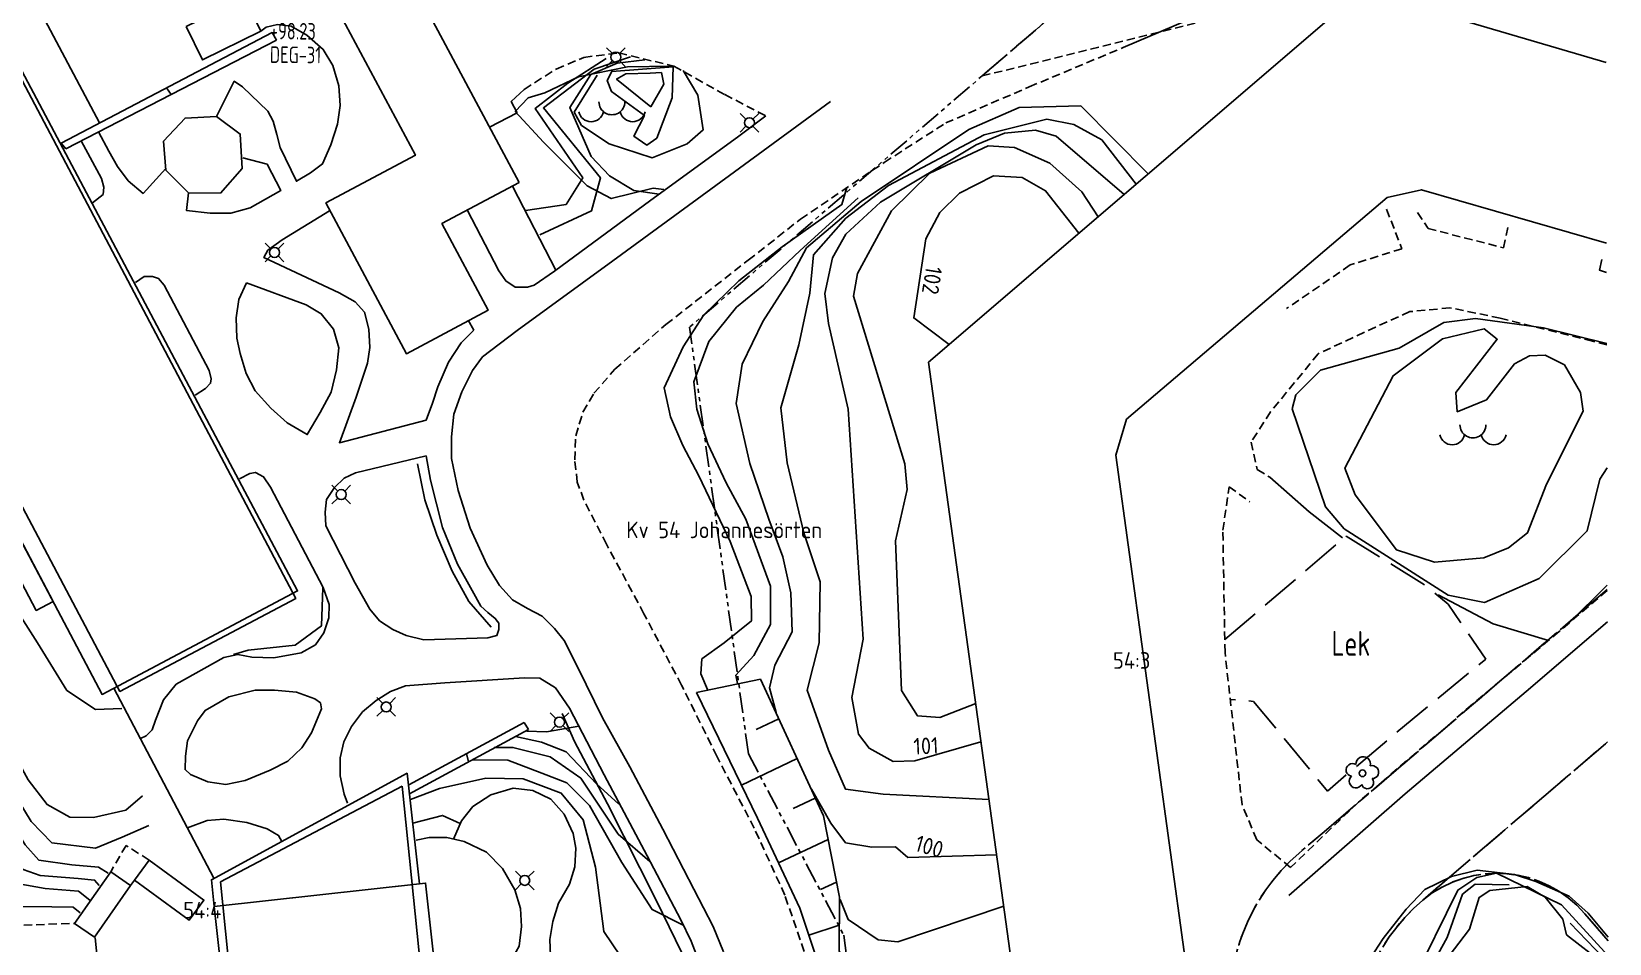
# Model space of a CAD drawing. Header units: metres. Extents: x 148035 to 148980, y 6395313 to 6395676.
# Drawn here: x 148356.6 to 148451.8, y 6395433.8 to 6395488.9 of the extents above; entities that cross this region are included whole.
import ezdxf
from ezdxf.enums import TextEntityAlignment as Align

# ---------------------------------------------------------------- set-up
doc = ezdxf.new("R2010")
doc.units = ezdxf.units.M
for name, pattern in [('CENTERX2', [4, 2.5, -0.5, 0.5, -0.5]), ('DASHED', [0.75, 0.5, -0.25]), ('PHANTOM', [2.5, 1.25, -0.25, 0.25, -0.25, 0.25, -0.25]), ('Specialområde', [3.2, 2.4, -0.8])]:
    doc.linetypes.add(name, pattern=pattern)
for name, color, linetype in [('M-BEF-BELYSNINGSSTOLPE', 4, 'Continuous'), ('M-BEF-FV-TEXT', 1, 'Continuous'), ('M-BEF-MARKLINJE', 4, 'Continuous'), ('M-BEF-MUR', 4, 'Stödmur'), ('M-BEF-NIVÅKURVA-PRIMÄR-0.5M', 250, 'Continuous'), ('M-BEF-NIVÅKURVA-PRIMÄR-1.0M', 250, 'Continuous'), ('M-BEF-SLÄNT', 4, 'Continuous'), ('M-BEF-STAKET', 4, 'STAKET'), ('M-BEF-TRAPPA', 4, 'Continuous'), ('M-BEF-TRÄD', 4, 'Continuous'), ('M-BEF-VÄGKANT', 13, 'DASHED'), ('M-BEF-VÄGKANTSTÖD', 13, 'Continuous'), ('M-FASTIGHETSBETECKNING', 3, 'Continuous'), ('M-GR-ANVÄNDNINGSGRÄNS', 4, 'CENTERX2'), ('M-GR-FASTIGHETSGRÄNS', 3, 'PHANTOM'), ('M-GR-RÄTTIGHETSGRÄNS', 3, 'DASHED'), ('M-HUS-SOCKEL', 1, 'Continuous'), ('M-HUS-YTTER', 3, 'Continuous')]:
    doc.layers.add(name, color=color, linetype=linetype)
doc.layers.add('M-BEF-HÄCK', color=4, linetype='Häck', lineweight=18)
doc.layers.add('M-BEF-SPECIALOMRÅDE', color=4, linetype='Specialområde', lineweight=25)
doc.styles.add('ISO', font='iso.shx', dxfattribs={"height": 2.5})
doc.linetypes.add('Häck', pattern='A,10,[103,sma.shx,S=0.2,R=0,X=0,Y=0],0', length=10)
doc.linetypes.add('STAKET', pattern='A,7,[134,morastr.shx,S=0.8,R=0,X=0,Y=0],0.6,[134,morastr.shx,S=0.8,R=0,X=0,Y=0],1', length=8.6)
doc.linetypes.add('Stödmur', pattern='A,3,[104,sma.shx,S=1,R=0,X=0,Y=0],3', length=6)

# ---------------------------------------------------------------- blocks, each defined once
blk = doc.blocks.new('PRI_M_BERG')
for centre, radius, start, end in [((-1.252, 0.43), 0.765, 192.29023, 347.70977), ((0, 0.867), 0.784, 179.99999, 0.00001), ((1.252, 0.43), 0.765, 192.29023, 347.70977)]:
    blk.add_arc(centre, radius, start, end)
blk = doc.blocks.new('PRI_M_LÖVTRÄD')
blk.add_circle((0, 0), 0.2)
for centre, radius, start, end in [((0.047722, 0.56156), 0.443002, 345.022908, 184.096476), ((-0.601762, 0.206006), 0.384732, 57.341651, 261.23001), ((0.585988, 0.07036), 0.392534, 269.444378, 106.321877), ((-0.395828, -0.476108), 0.401424, 131.233971, 330.911027), ((0.306072, -0.564084), 0.367104, 196.976003, 41.224955)]:
    blk.add_arc(centre, radius, start, end)
blk = doc.blocks.new('PRI_L_BELYS')
for points in [[(-0.212, 0.212, 0), (-0.566, 0.566, 0)], [(0.212, 0.212, 0), (0.566, 0.566, 0)], [(-0.212, -0.212, 0), (-0.566, -0.566, 0)], [(0.212, -0.212, 0), (0.566, -0.566, 0)]]:
    blk.add_polyline3d(points)
blk.add_circle((0, 0), 0.3)

msp = doc.modelspace()

# ---------------------------------------------------------------- linework, layer by layer
at = {"layer": 'M-BEF-HÄCK', "lineweight": -3, "flags": 128}
for points in [[(148384.337, 6395452.925), (148382.987, 6395454.482), (148381.967, 6395456.313), (148381.059, 6395458.486), (148380.329, 6395460.616), (148379.887, 6395462.8)], [(148395.525, 6395421.552), (148395.538, 6395424.215), (148396.041, 6395425.914), (148396.623, 6395427.091), (148396.892, 6395428.585), (148396.696, 6395430.631), (148396.239, 6395432.445), (148394.284, 6395436.462), (148391.35, 6395442.268), (148389.352, 6395446.038), (148388.619, 6395447.716)]]:
    msp.add_lwpolyline(points, dxfattribs=at)
at = {"layer": 'M-BEF-MARKLINJE', "lineweight": -3, "flags": 128}
for points in [[(148395.185, 6395486.805), (148392.549, 6395486.751), (148389.6, 6395486.148), (148387.559, 6395485.189), (148386.564, 6395484.885), (148385.779, 6395484.063), (148387.48, 6395482.207), (148390.116, 6395479.573), (148391.579, 6395478.801), (148394.098, 6395479.424), (148394.751, 6395479.359)], [(148435.7, 6395458.329), (148433.684, 6395459.897), (148431.306, 6395461.994)], [(148448.122, 6395452.123), (148444.798, 6395453.133), (148441.465, 6395454.883)]]:
    msp.add_lwpolyline(points, dxfattribs=at)
at = {"layer": 'M-BEF-MUR', "lineweight": -3, "flags": 128}
for points in [[(148353.599, 6395504.648), (148352.668, 6395502.334), (148352.371, 6395500.47), (148352.366, 6395499.578), (148352.472, 6395498.878), (148354.592, 6395494.847), (148360.703, 6395483.37)], [(148384.223, 6395483.106), (148385.888, 6395483.979)], [(148385.632, 6395479.508), (148388.234, 6395474.489)], [(148369.042, 6395451.276), (148368.199, 6395451.103), (148365.327, 6395449.492), (148364.56, 6395448.547), (148364.08, 6395447.313), (148363.873, 6395446.738), (148363.516, 6395446.367), (148363.159, 6395446.207)], [(148389.174, 6395429.731), (148388.587, 6395430.472), (148388.112, 6395431.504), (148387.925, 6395432.603), (148387.864, 6395434.071), (148388.048, 6395435.168), (148388.383, 6395436.264), (148389.048, 6395437.427), (148389.382, 6395438.468), (148389.429, 6395439.593), (148389.269, 6395440.486), (148388.726, 6395441.655), (148387.921, 6395442.552), (148386.84, 6395443.065), (148385.661, 6395443.222), (148384.314, 6395442.817), (148383.226, 6395442.109), (148382.535, 6395441.234), (148382.052, 6395440.146)], [(148366.106, 6395388.184), (148365.62, 6395389.407), (148365.276, 6395391.526), (148363.931, 6395403.409), (148362.641, 6395412.954), (148362.645, 6395413.631), (148362.816, 6395413.969), (148363.427, 6395414.288), (148364.09, 6395414.759), (148364.5, 6395415.367), (148364.572, 6395416.146), (148364.358, 6395417.299), (148363.839, 6395418.538), (148363.199, 6395419.253), (148362.708, 6395419.391), (148361.962, 6395419.31), (148360.429, 6395434.19)]]:
    msp.add_lwpolyline(points, dxfattribs=at)
at = {"layer": 'M-BEF-MUR', "linetype": 'Continuous', "lineweight": -3, "flags": 128}
for points in [[(148358.38, 6395482.152), (148371.109, 6395488.823)], [(148371.109, 6395488.823), (148371.371, 6395488.363)], [(148371.371, 6395488.363), (148358.67, 6395481.817)], [(148364.744, 6395485.488), (148365.02, 6395485.09)], [(148358.38, 6395482.152), (148358.67, 6395481.817)], [(148386.328, 6395447.187), (148379.352, 6395443.408)], [(148386.328, 6395447.187), (148386.573, 6395446.761)], [(148379.363, 6395442.859), (148386.573, 6395446.761)], [(148382.84, 6395445.298), (148382.968, 6395444.81)]]:
    msp.add_lwpolyline(points, dxfattribs=at)
at = {"layer": 'M-BEF-NIVÅKURVA-PRIMÄR-0.5M', "lineweight": -3}
for points in [[(148387.258, 6395476.614), (148390.377, 6395478.063), (148390.916, 6395480.057), (148387.479, 6395484.28), (148390.548, 6395486.621), (148392.735, 6395487.369)], [(148395.91, 6395486.536), (148396.809, 6395485.053), (148397.113, 6395482.952), (148396.156, 6395482.1), (148394.036, 6395481.266), (148391.439, 6395482.101), (148389.788, 6395483.225), (148389.342, 6395484.031), (148390.725, 6395486.26)], [(148403.779, 6395475.406), (148405.733, 6395477.627), (148408.295, 6395479.6), (148414.075, 6395482.649), (148417.856, 6395483.594), (148419.48, 6395483.271), (148421.175, 6395482.357), (148423.244, 6395479.673)], [(148413.566, 6395448.324), (148411.409, 6395447.483), (148410.045, 6395447.587), (148409.079, 6395449.109), (148408.728, 6395458.137), (148409.428, 6395461.245), (148409.295, 6395462.786), (148406.186, 6395472.919), (148406.425, 6395474.285), (148408.495, 6395478.067), (148410.808, 6395480.334), (148414.32, 6395481.984), (148415.907, 6395481.893), (148418.035, 6395480.95), (148419.964, 6395479.217), (148420.961, 6395477.713)], [(148406.465, 6395478.846), (148402.964, 6395475.668), (148400.759, 6395473.586), (148399.123, 6395472.241), (148397.458, 6395470.181), (148396.555, 6395467.741), (148396.747, 6395466.098), (148397.401, 6395464.002), (148398.517, 6395461.652), (148399.697, 6395459.452), (148401.192, 6395455.409), (148401.181, 6395453.09), (148400.181, 6395451.215), (148399.084, 6395450.029), (148399.194, 6395449.527)], [(148403.779, 6395475.406), (148403.552, 6395473.095), (148402.884, 6395469.978), (148401.812, 6395466.173), (148402.196, 6395462.849), (148403.202, 6395458.632), (148404.177, 6395455.669), (148404.121, 6395451.984), (148403.391, 6395449.13), (148404.689, 6395445.501), (148405.717, 6395443.151), (148407.99, 6395442.845)], [(148334.845, 6395474.381), (148335.837, 6395472.647), (148337.079, 6395471.241), (148338.703, 6395469.558), (148340.712, 6395467.943), (148342.323, 6395466.384), (148344.033, 6395465.222), (148346.109, 6395463.304), (148347.415, 6395461.102), (148349.358, 6395457.346), (148350.827, 6395454.854), (148352.012, 6395453.037), (148352.717, 6395451.428), (148354.169, 6395448.223), (148355.281, 6395445.747), (148356.396, 6395443.724), (148357.527, 6395442.222), (148358.91, 6395441.474), (148360.337, 6395441.453), (148362.287, 6395441.896), (148363.294, 6395442.755)], [(148339.021, 6395463.624), (148341.06, 6395463.498), (148342.898, 6395463.283), (148344.674, 6395461.819), (148346.933, 6395458.226), (148349.773, 6395452.763), (148351.47, 6395449.214), (148352.838, 6395445.694), (148354.973, 6395441.855), (148356.211, 6395439.79), (148357.044, 6395438.866), (148359.032, 6395438.595), (148360.637, 6395438.436), (148361.211, 6395438.077)], [(148344.353, 6395458.342), (148346.778, 6395454.673), (148349.215, 6395450.941), (148351.452, 6395445.619), (148353.136, 6395442.111), (148354.67, 6395438.879), (148355.733, 6395437.46), (148357.419, 6395437.149), (148359.435, 6395436.988), (148360.105, 6395436.463)], [(148449.361, 6395453.174), (148451.675, 6395455.468)], [(148374.165, 6395455.309), (148374.085, 6395453.006), (148372.504, 6395451.845), (148369.673, 6395451.554), (148368.774, 6395451.288)], [(148392.036, 6395442.243), (148390.683, 6395443.472), (148388.855, 6395445.416), (148387.362, 6395445.986), (148385.799, 6395446.337)], [(148395.923, 6395434.947), (148394.034, 6395435.89), (148392.223, 6395438.726), (148390.265, 6395442.167), (148388.886, 6395443.546), (148387.38, 6395444.116), (148385.339, 6395444.895), (148383.185, 6395444.92)], [(148414.364, 6395442.54), (148407.99, 6395442.845)], [(148379.611, 6395441.103), (148381.398, 6395441.574), (148382.465, 6395441.088)], [(148445.751, 6395437.372), (148443.704, 6395437.413), (148442.944, 6395436.81), (148442.019, 6395434.206), (148438.665, 6395428.108), (148438.143, 6395425.738), (148438.503, 6395416.208), (148439.481, 6395413.38), (148442.997, 6395410.568), (148443.801, 6395409.025), (148444.416, 6395406.91), (148444.796, 6395402.218), (148445.745, 6395400.282), (148447.611, 6395397.737), (148450.961, 6395395.291), (148451.807, 6395392.92)], [(148415.255, 6395436.094), (148408.876, 6395433.942), (148407.69, 6395434.053), (148405.867, 6395435.277), (148405.379, 6395436.495)], [(148451.444, 6395432.982), (148449.428, 6395435.07)]]:
    msp.add_lwpolyline(points, dxfattribs=at)
for points in [[(148393.959, 6395484.338), (148391.898, 6395486.015), (148392.455, 6395486.335), (148393.928, 6395486.379), (148394.602, 6395486.412), (148394.744, 6395485.713)], [(148448.008, 6395461.568), (148450.221, 6395465.974), (148450.07, 6395467.1), (148449.085, 6395468.764), (148447.936, 6395469.361), (148446.983, 6395469.307), (148446.072, 6395468.821), (148444.384, 6395466.647), (148442.627, 6395465.938), (148442.536, 6395467.096), (148445.04, 6395470.311), (148444.257, 6395470.943), (148441.743, 6395470.345), (148438.749, 6395468.107), (148435.842, 6395462.53), (148436.463, 6395460.931), (148438.953, 6395457.593), (148441.254, 6395456.867), (148444.233, 6395457.113), (148445.717, 6395457.729), (148446.871, 6395458.618)]]:
    msp.add_lwpolyline(points, close=True, dxfattribs=at)
at = {"layer": 'M-BEF-NIVÅKURVA-PRIMÄR-1.0M', "lineweight": -3}
for points in [[(148391.262, 6395487.27), (148388.952, 6395485.78), (148386.993, 6395484.243), (148389.859, 6395480.061), (148388.853, 6395478.456), (148386.396, 6395478.092)], [(148393.609, 6395487.178), (148391.928, 6395486.974), (148390.339, 6395486.298), (148389.068, 6395484.307), (148390.356, 6395481.351), (148391.463, 6395480.183), (148392.928, 6395479.285), (148394.474, 6395479.066)], [(148423.979, 6395480.304), (148419.9, 6395484.404), (148416.188, 6395484.305), (148413.142, 6395482.972), (148406.662, 6395478.622), (148403.361, 6395475.832)], [(148422.52, 6395479.051), (148418.421, 6395482.567), (148417.18, 6395482.928), (148415.313, 6395482.76), (148413.589, 6395482.04), (148407.814, 6395478.598), (148405.724, 6395476.649), (148404.919, 6395475.226), (148404.465, 6395473.074), (148404.691, 6395471.255), (148405.878, 6395466.101)], [(148405.791, 6395479.477), (148405.485, 6395478.438), (148401.887, 6395475.887), (148399.269, 6395473.832), (148397.165, 6395471.787), (148395.914, 6395469.851), (148394.761, 6395467.387), (148395.153, 6395465.63), (148395.896, 6395463.897), (148396.865, 6395462.074), (148398.75, 6395458.103), (148400.024, 6395454.788), (148400.028, 6395453.309), (148398.38, 6395451.988), (148397.033, 6395451.018), (148396.979, 6395450.115), (148397.387, 6395449.173)], [(148419.797, 6395476.713), (148417.787, 6395479.282), (148416.364, 6395480.077), (148414.638, 6395480.185), (148412.588, 6395479.127), (148411.405, 6395477.955), (148410.558, 6395476.375), (148409.829, 6395471.598), (148411.973, 6395469.995)], [(148403.361, 6395475.832), (148402.265, 6395473.791), (148400.723, 6395471.38), (148399.481, 6395468.804), (148399.118, 6395466.437), (148399.939, 6395462.81), (148401.088, 6395459.458), (148401.929, 6395457.185), (148402.419, 6395455.001), (148402.482, 6395452.644), (148401.444, 6395450.644), (148401.123, 6395449.279), (148401.517, 6395447.773)], [(148336.042, 6395473.801), (148337.469, 6395472.32), (148339.222, 6395471.707), (148340.975, 6395471.053), (148342.709, 6395469.315), (148345.273, 6395466.187), (148347.947, 6395463.291), (148350.292, 6395460.205), (148353.703, 6395456.387), (148355.694, 6395453.975), (148356.946, 6395451.992), (148358.715, 6395449.115), (148360.452, 6395447.968), (148362.044, 6395448.014)], [(148451.644, 6395470.055), (148447.834, 6395470.998), (148443.718, 6395471.569), (148441.808, 6395471.332), (148439.128, 6395469.779), (148434.374, 6395468.457), (148432.891, 6395466.965), (148432.665, 6395466.104), (148434.668, 6395460.199), (148435.794, 6395458.877), (148442.085, 6395454.868), (148444.27, 6395454.42), (148447.57, 6395455.88), (148450.468, 6395458.743), (148451.217, 6395461.858)], [(148340.188, 6395466.323), (148342.457, 6395464.997), (148344.671, 6395463.311), (148346.987, 6395459.924), (148349.323, 6395455.301), (148350.982, 6395452.205), (148353.317, 6395447.349), (148354.783, 6395444.158), (148356.565, 6395441.212), (148357.821, 6395439.916), (148360.454, 6395439.6), (148362.063, 6395440.251), (148363.672, 6395440.956)], [(148405.878, 6395466.101), (148406.782, 6395452.208), (148406.1, 6395448.685), (148406.491, 6395446.477), (148407.131, 6395445.629), (148408.582, 6395444.833), (148409.899, 6395444.869), (148413.885, 6395446.008)], [(148451.217, 6395461.858), (148451.66, 6395462.559)], [(148342.41, 6395461.317), (148343.789, 6395460.927), (148345.603, 6395458.777), (148347.669, 6395455.061), (148349.491, 6395451.676), (148351.269, 6395447.825), (148352.529, 6395444.813), (148354.457, 6395440.824), (148355.3, 6395439.228), (148356.091, 6395438.304), (148357.119, 6395437.942), (148359.409, 6395437.752), (148360.397, 6395437.664), (148360.683, 6395437.334)], [(148389.617, 6395446.963), (148387.667, 6395446.616), (148386.487, 6395446.663)], [(148393.898, 6395438.786), (148391.999, 6395440.443), (148389.738, 6395443.816), (148387.892, 6395445.102), (148385.645, 6395445.676), (148384.506, 6395445.668)], [(148397.236, 6395431.341), (148395.342, 6395431.283), (148392.63, 6395432.339), (148391.118, 6395434.557), (148390.617, 6395438.443), (148389.877, 6395441.301), (148388.554, 6395442.913), (148386.253, 6395443.776), (148384.003, 6395443.815), (148381.214, 6395443.198), (148379.454, 6395442.521)], [(148403.649, 6395443.149), (148404.817, 6395441.1), (148405.713, 6395439.917), (148407.304, 6395439.659), (148408.724, 6395439.683)], [(148408.724, 6395439.683), (148409.474, 6395439.036), (148414.827, 6395439.192)], [(148353.891, 6395438.819), (148354.783, 6395436.816), (148355.808, 6395436.07), (148357.825, 6395436.06), (148359.115, 6395436.025), (148359.525, 6395435.694)], [(148451.722, 6395433.098), (148448.91, 6395436.172), (148444.983, 6395438.087), (148443.798, 6395437.829), (148442.659, 6395437.067), (148439.896, 6395431.456), (148437.78, 6395428.715), (148437.561, 6395419.491), (148438.072, 6395415.127), (148440.194, 6395407.647), (148441.832, 6395403.463), (148443.571, 6395400.375), (148449.786, 6395394.526)], [(148451.454, 6395432.622), (148449.222, 6395434.371), (148448.988, 6395435.313), (148447.926, 6395436.635), (148446.85, 6395437.272), (148444.596, 6395437.034), (148443.939, 6395436.619), (148443.365, 6395434.708), (148439.95, 6395430.218), (148438.439, 6395424.586), (148438.454, 6395423.84), (148440.415, 6395421.687), (148441.541, 6395419.297), (148445.099, 6395409.299), (148446.295, 6395407.131), (148447.423, 6395401.845), (148449.373, 6395397.963), (148451.804, 6395394.42)]]:
    msp.add_lwpolyline(points, dxfattribs=at)
msp.add_lwpolyline([(148395.254, 6395484.896), (148395.316, 6395486.751), (148391.607, 6395486.486), (148391.333, 6395485.931), (148391.599, 6395485.267), (148393.578, 6395483.828), (148392.942, 6395482.563), (148393.715, 6395482.032), (148394.321, 6395482.456)], close=True, dxfattribs=at)
at = {"layer": 'M-BEF-SLÄNT', "lineweight": -3}
for points in [[(148393.934, 6395389.17), (148397.693, 6395391.703), (148399.815, 6395393.599), (148400.554, 6395395.818), (148401.378, 6395396.074), (148401.953, 6395398.486), (148403.223, 6395400.003), (148405.111, 6395401.475), (148405.658, 6395403.859), (148406.621, 6395407.092), (148407.955, 6395411.578), (148408.663, 6395414.487), (148408.076, 6395417.219), (148407.669, 6395419.071), (148407.643, 6395422.986), (148406.939, 6395427.013), (148406.514, 6395431.223), (148405.323, 6395433.369), (148405.34, 6395436.637), (148404.378, 6395441.546), (148400.582, 6395449.801)], [(148400.582, 6395449.801), (148396.725, 6395448.988)], [(148396.725, 6395448.988), (148400.401, 6395441.401), (148402.962, 6395435.977), (148404.677, 6395430.774), (148405.266, 6395425.299), (148405.867, 6395422.274), (148405.637, 6395416.603), (148405.179, 6395411.411), (148404.058, 6395406.299), (148403.114, 6395402.45), (148401.075, 6395398.638), (148398.748, 6395395.66), (148395.697, 6395392.901), (148392.634, 6395390.635)], [(148401.683, 6395447.406), (148400.325, 6395446.748)], [(148402.784, 6395445.011), (148399.437, 6395443.389)], [(148403.886, 6395442.616), (148402.558, 6395441.989)], [(148404.657, 6395440.121), (148401.671, 6395438.711)], [(148405.162, 6395437.544), (148404.2, 6395437.09)], [(148405.331, 6395434.937), (148403.503, 6395434.335)]]:
    msp.add_lwpolyline(points, dxfattribs=at)
at = {"layer": 'M-BEF-SPECIALOMRÅDE', "lineweight": -3, "flags": 128}
msp.add_lwpolyline([(148428.595, 6395452.184), (148435.912, 6395458.427), (148440.647, 6395455.486), (148442.072, 6395454.326), (148444.347, 6395451.008), (148438.74, 6395446.398), (148434.791, 6395443.043), (148430.333, 6395448.455), (148428.927, 6395448.57)], dxfattribs=at)
at = {"layer": 'M-BEF-STAKET', "lineweight": -3, "flags": 128}
msp.add_lwpolyline([(148367.6, 6395437.789), (148361.555, 6395449.248)], dxfattribs=at)
at = {"layer": 'M-BEF-TRAPPA', "lineweight": -3}
for points in [[(148365.93, 6395489.183), (148369.453, 6395490.915), (148370.437, 6395488.912), (148366.914, 6395487.18)], [(148363.685, 6395438.873), (148366.994, 6395436.455), (148366.111, 6395435.247), (148362.802, 6395437.665)], [(148359.192, 6395435.054), (148361.376, 6395438.172), (148362.57, 6395437.335), (148360.386, 6395434.217)]]:
    msp.add_lwpolyline(points, close=True, dxfattribs=at)
at = {"layer": 'M-BEF-VÄGKANT', "lineweight": -3}
for points in [[(148403.211, 6395433.359), (148402.049, 6395436.754), (148400.204, 6395440.797), (148397.948, 6395445.144), (148395.816, 6395449.436), (148393.547, 6395453.742), (148391.291, 6395457.938), (148389.919, 6395460.607), (148389.527, 6395461.693), (148389.369, 6395463.039), (148389.431, 6395464.479), (148389.864, 6395465.917), (148390.528, 6395467.053), (148391.798, 6395468.5), (148394.872, 6395471.204), (148399.845, 6395475.088), (148402.999, 6395477.569), (148408.052, 6395480.987), (148411.755, 6395483.369), (148416.802, 6395485.552), (148422.467, 6395487.924)], [(148386.318, 6395485.399), (148388.256, 6395486.626), (148389.919, 6395487.329), (148392.038, 6395487.606), (148395.354, 6395486.793), (148398.428, 6395485.083), (148400.907, 6395483.799)], [(148438.359, 6395478.159), (148439.277, 6395475.779), (148436.158, 6395474.796), (148432.312, 6395472.16)], [(148440.223, 6395477.968), (148440.87, 6395476.999), (148445.405, 6395475.835), (148445.72, 6395477.258)], [(148451.644, 6395469.971), (148450.787, 6395470.189), (148445.206, 6395471.588), (148442.182, 6395472.208), (148439.758, 6395471.98), (148437.698, 6395471.051), (148434.23, 6395469.434), (148431.362, 6395465.932), (148430.186, 6395464.111), (148430.558, 6395462.443), (148431.306, 6395461.994)], [(148432.562, 6395438.429), (148430.52, 6395440.104), (148429.637, 6395442.214), (148428.609, 6395451.413), (148428.478, 6395458.782), (148428.855, 6395461.411), (148430.098, 6395460.503)], [(148451.676, 6395455.156), (148448.77, 6395452.667)], [(148448.77, 6395452.667), (148443.55, 6395448.289), (148436.664, 6395442.373), (148432.562, 6395438.429)], [(148363.685, 6395438.873), (148362.304, 6395439.759), (148361.376, 6395438.172)], [(148362.57, 6395437.335), (148362.802, 6395437.665)], [(148356.127, 6395434.948), (148359.192, 6395435.054)]]:
    msp.add_lwpolyline(points, dxfattribs=at)
at = {"layer": 'M-BEF-VÄGKANTSTÖD', "lineweight": -3}
for points in [[(148451.595, 6395493.616), (148447.416, 6395493.987), (148441.336, 6395494.424), (148439.913, 6395494.398), (148437.98, 6395494.154), (148435.995, 6395493.622), (148430.89, 6395491.52), (148422.467, 6395487.924)], [(148370.437, 6395488.912), (148370.76, 6395489.145), (148371.433, 6395489.307), (148372.269, 6395489.206), (148373.199, 6395488.666), (148374.197, 6395487.811), (148374.768, 6395486.847), (148375.146, 6395485.61), (148375.222, 6395484.416), (148375.051, 6395483.306), (148374.661, 6395482.059), (148374.161, 6395480.896), (148373.417, 6395480.364), (148372.578, 6395479.847), (148371.6, 6395481.883), (148371.399, 6395482.68), (148371.183, 6395483.477), (148370.843, 6395484.082), (148369.314, 6395485.544), (148368.822, 6395485.89), (148367.755, 6395483.769)], [(148385.888, 6395483.979), (148385.536, 6395484.675), (148386.318, 6395485.399)], [(148398.348, 6395433.327), (148397.73, 6395434.872), (148396.555, 6395437.114), (148394.694, 6395440.731), (148392.697, 6395444.502), (148391.053, 6395447.458), (148389.577, 6395450.464), (148388.739, 6395452.128), (148388.15, 6395452.859), (148387.408, 6395453.592), (148386.513, 6395454.054), (148385.618, 6395454.59), (148384.826, 6395455.441), (148384.087, 6395456.682), (148383.066, 6395458.906), (148382.334, 6395461.188), (148381.938, 6395463.121), (148381.927, 6395464.425), (148382.07, 6395465.796), (148382.568, 6395467.132), (148383.201, 6395468.433), (148383.798, 6395469.243), (148385.907, 6395470.841), (148391.671, 6395475.046), (148397.588, 6395479.369), (148404.814, 6395484.668)], [(148386.931, 6395473.572), (148388.155, 6395474.43), (148393.97, 6395478.719), (148399.19, 6395482.504), (148400.907, 6395483.799)], [(148359.587, 6395482.29), (148360.82, 6395480.017), (148360.955, 6395479.495), (148360.925, 6395479.056), (148360.264, 6395478.539)], [(148364.692, 6395480.615), (148363.326, 6395479.113), (148362.425, 6395479.886), (148361.771, 6395480.74), (148361.268, 6395481.675), (148360.642, 6395482.833)], [(148369.344, 6395481.271), (148370.81, 6395480.879), (148371.639, 6395479.297), (148369.795, 6395478.25), (148368.627, 6395477.927), (148367.364, 6395477.933), (148365.952, 6395478.078), (148366.067, 6395479.147)], [(148380.402, 6395465.424), (148375.172, 6395464.066), (148376.188, 6395466.819), (148376.857, 6395468.874), (148377.013, 6395469.819), (148376.95, 6395470.931), (148376.681, 6395471.948), (148376.121, 6395472.568), (148375.164, 6395473.108), (148370.62, 6395475.244), (148370.855, 6395475.682), (148371.709, 6395476.323), (148374.572, 6395478.064)], [(148386.931, 6395473.572), (148386.511, 6395473.46), (148385.782, 6395473.464), (148385.208, 6395473.839), (148384.788, 6395474.435), (148382.875, 6395478.121)], [(148451.635, 6395474.351), (148451.208, 6395474.482), (148451.35, 6395475.134)], [(148362.86, 6395473.737), (148363.397, 6395474.104), (148363.891, 6395474.102), (148364.26, 6395473.977), (148364.601, 6395473.577), (148367.319, 6395468.435), (148367.426, 6395467.927), (148367.397, 6395467.653), (148367.094, 6395467.339), (148366.474, 6395466.931)], [(148383.292, 6395470.864), (148382.526, 6395470.105), (148381.758, 6395468.924), (148381.107, 6395467.436), (148380.797, 6395466.456), (148380.402, 6395465.424)], [(148383.292, 6395470.864), (148382.943, 6395471.462)], [(148380.408, 6395463.273), (148376.151, 6395462.248), (148375.455, 6395461.93), (148374.876, 6395461.374), (148374.397, 6395460.631), (148374.309, 6395459.869), (148374.356, 6395459.055), (148376.117, 6395455.59), (148377.006, 6395454.027), (148377.596, 6395453.312), (148378.389, 6395452.783), (148379.201, 6395452.423), (148380.267, 6395452.164), (148384.13, 6395452.296), (148384.673, 6395452.429), (148384.793, 6395452.801), (148384.795, 6395453.174), (148384.575, 6395453.461)], [(148380.408, 6395463.273), (148380.671, 6395461.798), (148381.402, 6395458.949), (148382.288, 6395456.742), (148383.178, 6395455.145), (148383.715, 6395454.211), (148384.119, 6395453.819), (148384.575, 6395453.461), (148384.693, 6395453.291)], [(148369.151, 6395461.881), (148369.757, 6395462.208), (148370.1, 6395462.274), (148370.593, 6395462.011), (148371.015, 6395461.378), (148374.194, 6395455.338), (148374.546, 6395454.294), (148374.528, 6395453.498), (148374.235, 6395452.594), (148373.737, 6395451.869), (148372.857, 6395451.38), (148371.223, 6395451.086), (148369.892, 6395451.121), (148369.042, 6395451.276)], [(148451.68, 6395453.263), (148446.772, 6395449.053)], [(148375.659, 6395442.306), (148375.458, 6395442.849), (148375.227, 6395443.969), (148375.215, 6395445.036), (148375.441, 6395446.017), (148375.903, 6395446.93), (148376.568, 6395447.824), (148377.385, 6395448.515), (148378.251, 6395449.053), (148379.168, 6395449.387), (148381.524, 6395449.578), (148386.337, 6395449.875), (148387.268, 6395449.853), (148388.212, 6395449.275)], [(148388.212, 6395449.275), (148389.053, 6395448.051), (148391.15, 6395444.026), (148393.733, 6395439.135), (148395.78, 6395435.262), (148396.4, 6395433.988), (148397.035, 6395432.308), (148397.416, 6395430.562), (148397.625, 6395428.46), (148397.618, 6395427.054), (148397.377, 6395426.395), (148396.781, 6395425.788), (148396.49, 6395425.18), (148396.351, 6395424.486), (148396.237, 6395421.98), (148396.193, 6395420.049)], [(148446.772, 6395449.053), (148439.48, 6395442.865), (148432.469, 6395436.743)], [(148366.003, 6395440.815), (148367.2, 6395441.265), (148368.2, 6395441.345), (148369.588, 6395441.151), (148370.805, 6395440.756), (148371.498, 6395440.362), (148371.692, 6395439.997)], [(148379.812, 6395440.082), (148380.595, 6395440.229), (148381.652, 6395440.237), (148382.707, 6395439.998), (148384.049, 6395439.347), (148385.018, 6395438.367), (148385.752, 6395437.074), (148386.104, 6395435.96), (148386.153, 6395434.862), (148386.009, 6395433.683), (148385.483, 6395432.711), (148384.516, 6395431.44), (148383.974, 6395430.098), (148383.583, 6395428.851), (148383.523, 6395427.822), (148386.772, 6395427.133)], [(148436.852, 6395432.125), (148438.143, 6395434.14), (148439.534, 6395435.901), (148440.667, 6395437.094), (148442.273, 6395437.878), (148443.817, 6395438.263), (148446.07, 6395437.995), (148447.374, 6395437.574), (148449.373, 6395436.695), (148450.516, 6395435.679)], [(148451.72, 6395434.226), (148450.516, 6395435.679)]]:
    msp.add_lwpolyline(points, dxfattribs=at)
for points in [[(148369.569, 6395473.713), (148373.171, 6395472.391), (148374.073, 6395471.851), (148374.823, 6395470.915), (148375.133, 6395469.802), (148375.003, 6395468.458), (148374.666, 6395467.115), (148374.002, 6395465.883), (148373.226, 6395464.557), (148372.009, 6395465.263), (148371.026, 6395466.159), (148370.098, 6395467.193), (148369.541, 6395468.253), (148369.177, 6395469.448), (148368.976, 6395470.382), (148368.941, 6395471.603), (148369.111, 6395472.714)], [(148367.228, 6395443.603), (148366.18, 6395444.032), (148365.86, 6395444.339), (148365.881, 6395445.152), (148366.004, 6395446.066), (148366.604, 6395447.283), (148367.064, 6395447.907), (148368.508, 6395448.73), (148370.086, 6395449.128), (148371.255, 6395449.139), (148372.576, 6395449.014), (148373.692, 6395448.602), (148374.03, 6395448.363), (148374.095, 6395448.007), (148373.478, 6395446.553), (148372.914, 6395445.658), (148372.063, 6395444.849), (148370.993, 6395444.295), (148369.482, 6395443.676), (148368.312, 6395443.428)]]:
    msp.add_lwpolyline(points, close=True, dxfattribs=at)
at = {"layer": 'M-GR-ANVÄNDNINGSGRÄNS', "lineweight": -3, "flags": 128}
for points in [[(148451.675, 6395455.214), (148433.087, 6395439.299)], [(148440.548, 6395436.463), (148451.695, 6395446.007)], [(148450.33, 6395435.633), (148451.72, 6395434.005)]]:
    msp.add_lwpolyline(points, dxfattribs=at)
for points in [[(148433.087, 6395439.299, 0.255138), (148429.007, 6395428.55)], [(148450.33, 6395435.633, 0.409327), (148440.548, 6395436.463)], [(148440.548, 6395436.463, 0.255196), (148436.468, 6395425.714)]]:
    msp.add_lwpolyline(points, format="xyb", dxfattribs=at)
at = {"layer": 'M-GR-FASTIGHETSGRÄNS', "lineweight": -3}
for points in [[(148435.945, 6395505.111), (148396.299, 6395471.035)], [(148399.854, 6395445.279), (148396.299, 6395471.035)], [(148451.675, 6395455.214), (148433.087, 6395439.299)], [(148440.548, 6395436.463), (148451.695, 6395446.007)], [(148399.854, 6395445.279), (148405.605, 6395434.334)], [(148450.33, 6395435.633), (148451.72, 6395434.005)], [(148405.605, 6395434.334), (148407.993, 6395417.037)]]:
    msp.add_lwpolyline(points, dxfattribs=at)
for points in [[(148433.087, 6395439.299, 0.255138), (148429.007, 6395428.55)], [(148450.33, 6395435.633, 0.409327), (148440.548, 6395436.463)], [(148440.548, 6395436.463, 0.255196), (148436.468, 6395425.714)]]:
    msp.add_lwpolyline(points, format="xyb", dxfattribs=at)
at = {"layer": 'M-GR-RÄTTIGHETSGRÄNS'}
msp.add_lwpolyline([(148451.581, 6395500.239), (148444.097, 6395501.905), (148427.414, 6395497.778), (148413.95, 6395486.206), (148444.193, 6395493.688), (148451.598, 6395492.039)], dxfattribs=at)
at = {"layer": 'M-HUS-SOCKEL', "lineweight": -3}
msp.add_lwpolyline([(148341.835, 6395487.077), (148361.926, 6395449.06), (148372.536, 6395454.668), (148352.443, 6395492.685)], dxfattribs=at)
msp.add_lwpolyline([(148378.961, 6395443.341), (148367.993, 6395437.557), (148371.229, 6395405.613), (148382.67, 6395406.772)], close=True, dxfattribs=at)
at = {"layer": 'M-HUS-YTTER', "lineweight": -3}
for points in [[(148340.532, 6395487.35), (148360.851, 6395448.875), (148372.644, 6395455.124), (148352.634, 6395492.884)], [(148451.608, 6395487.028), (148436.856, 6395491.36), (148410.722, 6395468.921)], [(148422.014, 6395463.318), (148422.672, 6395465.483), (148438.404, 6395478.869), (148440.459, 6395479.342), (148451.631, 6395476.116)], [(148422.014, 6395463.318), (148436.046, 6395361.385), (148430.058, 6395360.617), (148429.789, 6395362.765), (148425.457, 6395362.195), (148410.722, 6395468.921)]]:
    msp.add_lwpolyline(points, dxfattribs=at)
for points in [[(148386.023, 6395479.781), (148378.825, 6395493.267), (148374.633, 6395491.03), (148379.76, 6395481.424), (148374.355, 6395478.54), (148379.214, 6395469.437), (148384.148, 6395472.07), (148381.36, 6395477.293)], [(148367.755, 6395483.769), (148369.186, 6395482.699), (148369.299, 6395480.612), (148367.988, 6395479.124), (148366.067, 6395479.147), (148364.702, 6395480.513), (148364.56, 6395482.27), (148365.857, 6395483.662)], [(148357.894, 6395454.475), (148354.121, 6395461.619), (148353.107, 6395461.083), (148356.88, 6395453.94)], [(148379.995, 6395437.443), (148367.623, 6395436.075), (148367.445, 6395437.688), (148379.257, 6395444.111)], [(148383.806, 6395406.444), (148380.374, 6395437.485), (148367.623, 6395436.075), (148371.056, 6395405.034)]]:
    msp.add_lwpolyline(points, close=True, dxfattribs=at)

# ---------------------------------------------------------------- block references
at = {"layer": 'M-BEF-BELYSNINGSSTOLPE', "lineweight": -3}
for p in [(148391.852, 6395487.343), (148399.915, 6395483.384), (148371.255, 6395475.552), (148375.279, 6395460.938), (148377.997, 6395448.118), (148388.449, 6395447.2), (148386.355, 6395437.646)]:
    msp.add_blockref('PRI_L_BELYS', p, dxfattribs=at)
at = {"layer": 'M-BEF-MARKLINJE', "lineweight": -3}
for p in [(148391.613, 6395483.781), (148443.571, 6395464.279)]:
    msp.add_blockref('PRI_M_BERG', p, dxfattribs=at)
at = {"layer": 'M-BEF-TRÄD', "lineweight": -3}
msp.add_blockref('PRI_M_LÖVTRÄD', (148436.901, 6395444.112), dxfattribs=at)

# ---------------------------------------------------------------- texts
at = {"layer": 'M-BEF-FV-TEXT', "linetype": 'Continuous', "style": 'ISO', "width": 0.8}
for s, p in [('+98.23', (148370.971, 6395488.125)), ('DEG-31', (148370.967, 6395486.696))]:
    msp.add_text(s, height=1, rotation=359.42706, dxfattribs=at).set_placement(p, align=Align.BOTTOM_LEFT)
at = {"layer": 'M-BEF-NIVÅKURVA-PRIMÄR-1.0M', "lineweight": -3, "style": 'ISO'}
for s, rotation, p in [('102       ', 261.05673, (148410.572, 6395474.775)), ('101       ', 2.59087, (148409.833, 6395445.233)), ('100       ', 343.82452, (148409.819, 6395439.448))]:
    msp.add_text(s, height=1, rotation=rotation, dxfattribs=at).set_placement(p)
at = {"layer": 'M-BEF-SPECIALOMRÅDE', "lineweight": -3, "style": 'ISO', "width": 0.8}
msp.add_text('Lek', height=1.5, dxfattribs=at).set_placement((148435.042, 6395451.205))
at = {"layer": 'M-FASTIGHETSBETECKNING', "color": 55, "lineweight": -3, "style": 'ISO'}
msp.add_text('Kv 54 Johannesörten', height=1, dxfattribs=at).set_placement((148398.392, 6395458.305), align=Align.CENTER)
at = {"layer": 'M-FASTIGHETSBETECKNING', "lineweight": -3, "style": 'ISO'}
for s, p in [('54:3', (148422.977, 6395450.423)), ('54:4', (148366.898, 6395435.35))]:
    msp.add_text(s, height=1, dxfattribs=at).set_placement(p, align=Align.CENTER)

doc.saveas('drawing.dxf')
